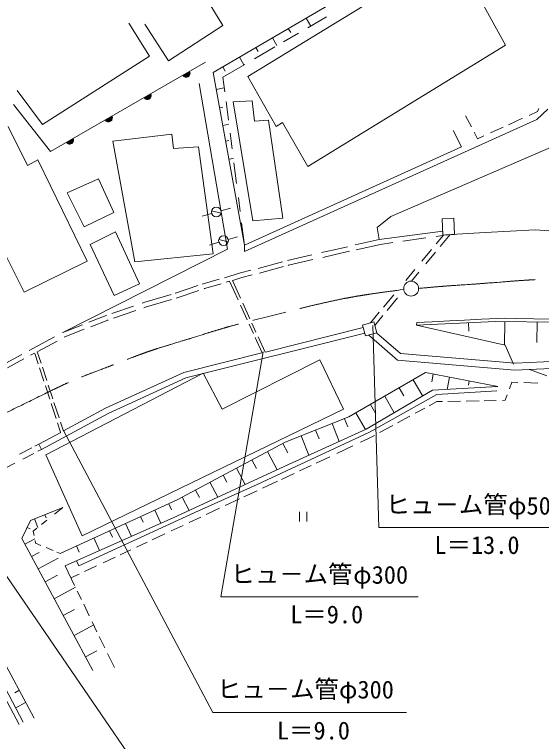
# Model space of a CAD drawing. Units: millimetres, scale not verified. Extents: x 40000 to 680000, y 20000 to 380000.
# Drawn here: x 222586 to 276670, y 264512 to 339072 of the extents above; entities that cross this region are included whole.
import ezdxf
from ezdxf.enums import TextEntityAlignment as Align

# ---------------------------------------------------------------- set-up
doc = ezdxf.new("R2010")
doc.units = ezdxf.units.MM
doc.header["$LTSCALE"] = 1000
doc.linetypes.add('CHAIN', pattern=[18.5, 12, -1.5, 3.5, -1.5])
for name, color, linetype, lineweight in [('M-BGD', 7, 'Continuous', 13), ('M-BMK', 2, 'CHAIN', 13), ('M-BMK-SRVR', 3, 'Continuous', 13), ('M-STR-HTXT', 7, 'Continuous', 13)]:
    doc.layers.add(name, color=color, linetype=linetype, lineweight=lineweight)
doc.styles.add('ＭＳ ゴシック', font='')
doc.styles.get('ＭＳ ゴシック').set_extended_font_data('MS Gothic')

msp = doc.modelspace()

# ---------------------------------------------------------------- linework, layer by layer
at = {"layer": 'M-BGD'}
for p, q in [((246524, 332708), (263633, 343176)), ((257476, 341615), (242977, 333131)), ((243967, 337936), (242357, 340614)), ((270568, 340280), (272963, 335940)), ((252992, 337896), (252515, 338712)), ((252695, 337724), (254589, 338823)), ((236422, 334805), (234310, 338186)), ((235976, 338080), (238397, 334312)), ((238397, 334312), (243967, 337936)), ((250191, 336271), (251741, 337170)), ((250936, 337217), (250687, 337643)), ((249522, 335882), (249051, 336686)), ((247221, 334546), (249292, 335749)), ((247595, 335295), (247360, 335696)), ((272963, 335940), (252679, 323499)), ((225455, 327793), (236422, 334805)), ((226261, 325035), (242197, 334186)), ((246128, 333912), (245665, 334704)), ((244208, 333281), (243959, 333706)), ((243973, 332661), (246218, 333965)), ((242977, 333131), (246190, 315406)), ((244169, 331131), (243973, 332661)), ((249455, 327592), (246524, 332708)), ((244437, 315009), (241543, 331996)), ((222863, 331298), (225455, 327793)), ((244116, 331547), (243291, 331398)), ((222472, 329835), (226261, 325035)), ((243979, 329573), (243633, 329511)), ((244541, 328241), (244297, 330136)), ((245029, 330112), (246986, 330227)), ((247056, 317914), (245029, 330112)), ((246986, 330227), (247217, 328125)), ((276261, 329121), (275400, 328732)), ((276209, 328300), (277324, 329366)), ((276412, 329441), (276261, 329121)), ((246191, 314755), (276209, 328300)), ((247217, 328125), (248656, 328248)), ((248656, 328248), (250140, 318178)), ((269476, 327559), (268883, 328698)), ((274732, 328429), (273287, 327774)), ((223901, 323594), (221923, 327592)), ((244595, 327819), (243961, 327704)), ((250094, 327999), (249455, 327592)), ((252679, 323499), (250094, 327999)), ((272726, 327520), (271451, 326942)), ((232692, 326079), (238738, 326804)), ((238738, 326804), (238917, 325318)), ((244920, 325289), (244712, 326906)), ((267602, 327166), (268450, 325515)), ((270112, 326336), (269769, 326994)), ((270765, 326631), (270112, 326336)), ((234917, 313691), (232692, 326079)), ((244574, 326141), (244254, 326083)), ((261199, 318359), (279699, 326350)), ((238917, 325318), (241463, 325510)), ((241463, 325510), (242972, 314536)), ((268450, 325515), (246190, 315406)), ((216490, 324634), (223573, 310597)), ((224982, 324154), (223901, 323594)), ((230040, 313760), (224982, 324154)), ((245045, 324318), (244589, 324235)), ((245375, 321745), (245103, 323866)), ((227995, 320779), (231192, 322218)), ((231192, 322218), (232769, 318770)), ((229719, 317314), (227995, 320779)), ((245746, 318860), (245560, 320310)), ((243775, 318955), (244746, 319219)), ((232769, 318770), (229719, 317314)), ((242815, 318682), (241856, 318399)), ((242815, 318954), (243781, 318694)), ((246190, 315406), (245894, 317706)), ((250140, 318178), (247056, 317914)), ((259821, 317239), (261199, 318359)), ((266463, 318116), (267661, 318185)), ((266560, 316444), (266463, 318116)), ((267661, 318185), (267758, 316513)), ((260022, 315990), (259821, 317239)), ((276031, 316994), (270887, 316710)), ((278397, 316805), (276031, 316994)), ((232940, 316774), (230342, 315474)), ((235406, 311451), (232940, 316774)), ((244519, 316008), (245479, 316281)), ((266536, 316850), (260022, 315990)), ((262457, 315829), (264814, 316161)), ((266606, 316447), (265863, 315553)), ((265878, 316311), (266562, 316407)), ((267307, 316507), (266288, 315283)), ((267758, 316513), (266560, 316444)), ((270887, 316710), (266835, 316480)), ((230342, 315474), (232798, 310267)), ((243560, 315725), (242612, 315423)), ((243551, 316010), (244517, 315750)), ((246190, 315406), (246191, 314755)), ((257548, 315435), (260022, 315990)), ((257662, 314948), (260132, 315502)), ((260132, 315502), (261400, 315681)), ((227553, 306476), (244437, 315009)), ((254086, 314649), (255392, 314951)), ((255392, 314951), (256753, 315256)), ((255503, 314464), (256950, 314788)), ((265386, 314979), (264388, 313780)), ((265801, 314697), (264802, 313496)), ((242972, 314536), (234917, 313691)), ((250587, 313840), (253115, 314424)), ((250707, 313354), (253210, 313933)), ((254226, 314168), (255503, 314464)), ((223573, 310597), (230040, 313760)), ((247577, 313039), (250090, 313708)), ((247718, 312560), (250191, 313217)), ((250677, 313346), (250707, 313354)), ((244126, 312079), (245795, 312566)), ((245795, 312566), (246854, 312847)), ((263687, 312937), (262734, 311792)), ((263330, 311727), (264096, 312647)), ((241947, 311443), (243603, 311926)), ((244303, 311610), (244656, 311713)), ((244665, 311715), (245538, 309794)), ((244956, 311800), (245790, 309966)), ((244979, 311807), (245929, 312084)), ((245929, 312084), (246976, 312362)), ((232798, 310267), (235406, 311451)), ((239111, 310500), (241414, 311266)), ((241852, 311411), (241947, 311443)), ((242062, 310954), (242096, 310965)), ((242096, 310965), (243783, 311458)), ((235971, 309554), (238648, 310360)), ((239074, 310489), (239111, 310500)), ((239262, 310023), (241486, 310763)), ((261522, 310334), (260462, 309060)), ((235696, 309461), (235971, 309554)), ((236123, 309078), (238698, 309853)), ((239178, 309998), (239262, 310023)), ((246020, 309458), (246745, 307863)), ((261904, 310012), (260840, 308733)), ((232566, 308402), (234781, 309151)), ((232727, 307928), (235044, 308713)), ((235852, 308986), (236123, 309078)), ((245786, 309248), (246460, 307766)), ((230219, 307516), (232002, 308211)), ((232002, 308211), (232014, 308215)), ((260028, 308538), (259120, 307447)), ((260396, 308199), (259553, 307186)), ((272923, 307935), (272169, 307897)), ((274089, 307912), (272923, 307935)), ((227553, 306476), (229548, 307254)), ((230408, 307053), (232173, 307741)), ((232173, 307741), (232204, 307751)), ((246670, 307304), (247096, 306366)), ((246941, 307433), (247363, 306504)), ((259457, 307539), (258299, 307224)), ((258299, 307224), (258604, 306101)), ((259763, 306415), (259457, 307539)), ((263850, 307216), (271930, 307600)), ((263875, 307480), (263850, 307216)), ((272928, 305147), (263850, 307216)), ((265462, 307560), (263875, 307480)), ((267267, 307650), (265462, 307560)), ((268764, 307726), (267267, 307650)), ((270528, 307815), (268764, 307726)), ((269228, 306595), (269186, 307469)), ((272169, 307897), (270528, 307815)), ((271930, 307600), (283963, 307432)), ((272873, 305160), (272907, 307586)), ((275897, 307875), (274089, 307912)), ((278040, 307832), (275897, 307875)), ((276191, 305448), (276221, 307540)), ((227523, 306460), (227553, 306476)), ((227763, 306022), (229724, 306786)), ((248341, 304456), (258372, 306956)), ((224073, 304599), (226672, 306001)), ((227697, 305986), (227763, 306022)), ((240160, 301799), (258529, 306377)), ((247286, 305950), (248003, 304372)), ((247580, 306027), (248299, 304446)), ((258604, 306101), (259763, 306415)), ((258935, 306191), (261900, 303622)), ((259749, 306412), (262186, 304300)), ((224989, 304525), (226954, 305585)), ((273806, 303196), (272928, 305147)), ((224241, 304122), (224648, 304342)), ((224676, 304289), (225022, 303234)), ((224925, 304491), (225313, 303310)), ((239961, 302368), (247985, 304367)), ((262186, 304300), (273964, 303298)), ((221704, 303322), (223329, 304198)), ((221881, 302849), (223549, 303748)), ((253912, 303642), (243912, 298579)), ((256364, 298593), (253912, 303642)), ((261900, 303622), (273951, 302597)), ((273964, 303298), (280174, 303589)), ((225149, 302848), (225604, 301461)), ((225441, 302920), (225890, 301552)), ((273951, 302597), (280193, 302889)), ((241955, 302281), (225801, 293915)), ((231932, 298693), (239961, 302368)), ((243912, 298579), (241955, 302281)), ((264777, 302350), (256904, 297794)), ((272180, 300934), (264777, 302350)), ((265410, 301413), (265561, 302200)), ((277209, 302024), (275453, 302659)), ((232199, 298155), (240160, 301799)), ((264478, 299940), (263508, 301616)), ((266976, 300620), (267218, 301883)), ((269176, 301060), (269258, 301493)), ((273373, 300688), (273625, 301368)), ((273625, 301368), (274246, 301347)), ((274868, 301326), (276293, 301278)), ((225758, 300995), (226213, 299607)), ((226049, 301068), (226511, 299661)), ((258670, 296531), (265484, 300530)), ((262540, 299960), (262066, 300781)), ((265484, 300530), (272180, 300934)), ((265942, 300097), (272078, 300493)), ((259035, 296243), (265942, 300097)), ((261564, 298229), (260584, 299923)), ((272934, 299505), (273143, 300067)), ((226356, 299171), (226865, 297623)), ((226636, 299282), (227152, 297710)), ((259671, 298121), (259119, 299076)), ((265133, 298942), (265940, 299378)), ((265940, 299378), (266527, 299388)), ((267049, 299398), (268351, 299422)), ((268955, 299433), (270269, 299456)), ((270791, 299466), (272022, 299488)), ((272670, 299500), (272934, 299505)), ((227614, 296368), (231932, 298693)), ((229541, 285611), (256364, 298593)), ((263718, 298178), (264683, 298699)), ((225345, 294464), (232199, 298155)), ((256904, 297794), (250350, 295215)), ((256792, 296780), (256461, 297620)), ((258608, 296502), (257620, 298208)), ((261880, 297185), (263145, 297868)), ((227008, 297189), (227319, 296240)), ((227303, 297250), (227604, 296334)), ((255895, 295273), (255171, 297112)), ((260038, 296190), (261421, 296937)), ((225064, 294994), (227336, 296218)), ((247479, 290860), (259035, 296243)), ((250335, 292754), (258670, 296531)), ((253839, 295545), (253483, 296448)), ((252803, 293872), (252017, 295871)), ((258106, 295205), (258920, 295586)), ((258920, 295586), (259522, 295911)), ((223097, 293977), (224360, 294630)), ((224671, 294791), (225064, 294994)), ((225064, 294994), (225345, 294464)), ((250350, 295215), (239290, 289295)), ((250629, 294111), (250108, 295085)), ((255657, 294058), (257293, 294824)), ((223441, 293480), (224574, 294065)), ((224972, 294271), (225345, 294464)), ((225801, 293915), (229541, 285611)), ((249531, 292382), (248535, 294243)), ((220581, 292001), (222622, 293056)), ((247417, 292516), (246947, 293393)), ((253528, 293062), (254940, 293723)), ((239259, 287624), (250335, 292754)), ((246258, 290866), (245360, 292544)), ((251840, 292272), (253035, 292831)), ((244366, 291111), (243991, 291811)), ((249971, 291396), (251290, 292014)), ((241102, 287988), (247479, 290860)), ((243463, 289571), (242648, 291092)), ((248048, 290496), (249587, 291217)), ((241571, 289536), (241163, 290297)), ((246128, 289597), (247484, 290232)), ((239290, 289295), (227256, 283796)), ((240511, 288203), (239785, 289560)), ((244210, 288699), (245680, 289387)), ((238702, 288260), (238412, 288894)), ((227537, 288504), (224228, 287176)), ((226683, 287823), (227537, 288504)), ((229188, 282530), (241102, 287988)), ((237593, 286886), (236976, 288237)), ((242270, 287791), (243640, 288432)), ((251846, 287062), (251846, 288062)), ((252596, 288062), (252596, 287062)), ((224228, 287176), (223340, 285334)), ((224985, 286468), (224635, 287340)), ((225352, 286761), (225914, 287209)), ((225819, 287465), (225698, 287766)), ((227768, 282534), (239259, 287624)), ((235784, 286996), (235520, 287572)), ((240497, 286961), (241723, 287535)), ((224207, 286306), (223883, 286462)), ((224501, 286082), (224873, 286379)), ((234581, 285552), (233979, 286868)), ((238674, 286108), (239895, 286679)), ((224591, 285637), (224501, 286082)), ((232631, 285456), (232330, 286114)), ((236723, 285194), (238014, 285798)), ((223340, 285334), (230626, 271796)), ((224660, 285297), (223652, 284754)), ((224752, 284842), (224693, 285132)), ((225298, 284614), (224752, 284842)), ((231321, 284108), (230736, 285386)), ((235118, 284443), (236208, 284953)), ((226561, 284086), (225831, 284391)), ((229224, 283931), (228935, 284563)), ((233421, 283649), (234520, 284163)), ((225131, 283901), (224340, 283476)), ((227256, 283796), (226936, 283929)), ((231687, 282837), (232902, 283405)), ((227057, 283321), (225015, 282222)), ((228939, 283053), (229188, 282530)), ((228754, 280502), (227768, 282534)), ((229763, 281936), (231000, 282515)), ((226986, 281576), (225727, 280899)), ((228374, 281286), (229208, 281676)), ((217136, 280664), (224585, 266898)), ((216360, 279894), (223489, 266504)), ((228841, 280323), (226666, 279153)), ((229443, 279083), (229027, 279940)), ((216004, 279499), (223048, 266269)), ((230254, 277409), (229686, 278581)), ((228750, 278057), (227592, 277434)), ((231049, 275771), (230560, 276778)), ((230716, 276458), (228700, 275374)), ((231857, 274106), (231289, 275277)), ((231045, 273810), (229879, 273183)), ((232836, 272088), (232133, 273536)), ((222609, 269515), (223042, 269749)), ((222707, 267973), (223710, 268515))]:
    msp.add_line(p, q, dxfattribs=at)
for centre in [(243298, 318824), (244034, 315880)]:
    msp.add_circle(centre, 500, dxfattribs=at)
for centre, radius in [((240205, 333042), 400), ((240205, 333042), 400), ((240205, 333042), 350), ((240205, 333042), 300), ((240205, 333042), 250), ((240205, 333042), 200), ((240205, 333042), 150), ((240205, 333042), 100), ((240205, 333042), 50), ((236221, 330755), 400), ((236221, 330755), 400), ((236221, 330755), 350), ((236221, 330755), 300), ((236221, 330755), 250), ((236221, 330755), 200), ((236221, 330755), 150), ((236221, 330755), 100), ((236221, 330755), 50), ((232237, 328467), 400), ((232237, 328467), 400), ((232237, 328467), 350), ((232237, 328467), 300), ((232237, 328467), 250), ((232237, 328467), 200), ((232237, 328467), 150), ((232237, 328467), 100), ((232237, 328467), 50), ((228253, 326179), 400), ((228253, 326179), 400), ((228253, 326179), 350), ((228253, 326179), 300), ((228253, 326179), 250), ((228253, 326179), 200), ((228253, 326179), 150), ((228253, 326179), 100), ((228253, 326179), 50)]:
    msp.add_arc(centre, radius, 209.8681, 29.8681, dxfattribs=at)
at = {"layer": 'M-BMK'}
for points, knots in [([(264058, 310978), (264760, 311044), (265461, 311110), (266163, 311167), (267581, 311284), (269002, 311368), (270420, 311472), (271932, 311584), (273442, 311719), (274954, 311817), (276203, 311898), (277455, 311953), (278707, 311994), (280554, 312055), (282402, 312088), (284248, 312035), (286161, 311981), (288072, 311835), (289973, 311616), (291903, 311394), (293823, 311097), (295737, 310767), (298310, 310322), (300873, 309816), (303423, 309253), (303612, 309211), (303801, 309169), (303989, 309126), (304131, 309094), (304272, 309061), (304414, 309030), (304508, 309008), (304603, 308987), (304697, 308966), (305260, 308838), (305817, 308689), (306375, 308540), (308250, 308040), (310125, 307541), (312000, 307038), (315022, 306227), (318041, 305404), (321049, 304538), (324374, 303580), (327683, 302570), (330993, 301560)], [0, 0, 0, 0, 1, 1, 1, 2, 2, 2, 3, 3, 3, 4, 4, 4, 5, 5, 5, 6, 6, 6, 7, 7, 7, 8, 8, 8, 9, 9, 9, 10, 10, 10, 11, 11, 11, 12, 12, 12, 13, 13, 13, 14, 14, 14, 15, 15, 15, 15]), ([(200724, 287858), (209097, 292012), (217470, 296166), (225880, 300264), (226818, 300721), (227757, 301178), (228716, 301588), (229887, 302087), (231087, 302517), (232277, 302973), (233493, 303439), (234698, 303933), (235925, 304366), (237387, 304881), (238879, 305310), (240361, 305768), (241585, 306146), (242802, 306544), (244031, 306900), (245515, 307329), (247016, 307695), (248516, 308072), (251445, 308808), (254367, 309584), (257336, 310113), (259049, 310417), (260778, 310640), (262507, 310863)], [0, 0, 0, 0, 1, 1, 1, 2, 2, 2, 3, 3, 3, 4, 4, 4, 5, 5, 5, 6, 6, 6, 7, 7, 7, 8, 8, 8, 9, 9, 9, 9])]:
    msp.add_open_spline(points, degree=3, knots=knots, dxfattribs=at)
at = {"layer": 'M-BMK-SRVR'}
msp.add_circle((263295, 310959), 765, dxfattribs=at)
at = {"layer": 'M-STR-HTXT'}
for p, q in [((259351, 307172), (259980, 286446)), ((248122, 304493), (243755, 279362)), ((227576, 296486), (242928, 267476)), ((215679, 290330), (237634, 258328)), ((259980, 286446), (280101, 286446)), ((243755, 279362), (264019, 279362)), ((242928, 267476), (262817, 267476))]:
    msp.add_line(p, q, dxfattribs=at)

# ---------------------------------------------------------------- texts
at = {"layer": 'M-STR-HTXT', "style": 'ＭＳ ゴシック'}
for s, p in [('ヒュ－ム管', (260695, 287346)), ('φ500', (273242, 287228)), ('L＝13.0', (265684, 283192)), ('ヒュ－ム管', (244759, 280217)), ('φ300', (257347, 280141)), ('L＝9.0', (250884, 276078)), ('ヒュ－ム管', (243373, 268421)), ('φ300', (255885, 268370)), ('L＝9.0', (249522, 264170))]:
    msp.add_text(s, height=1833, dxfattribs=at).set_placement(p, align=Align.BOTTOM_LEFT)

doc.saveas('drawing.dxf')
